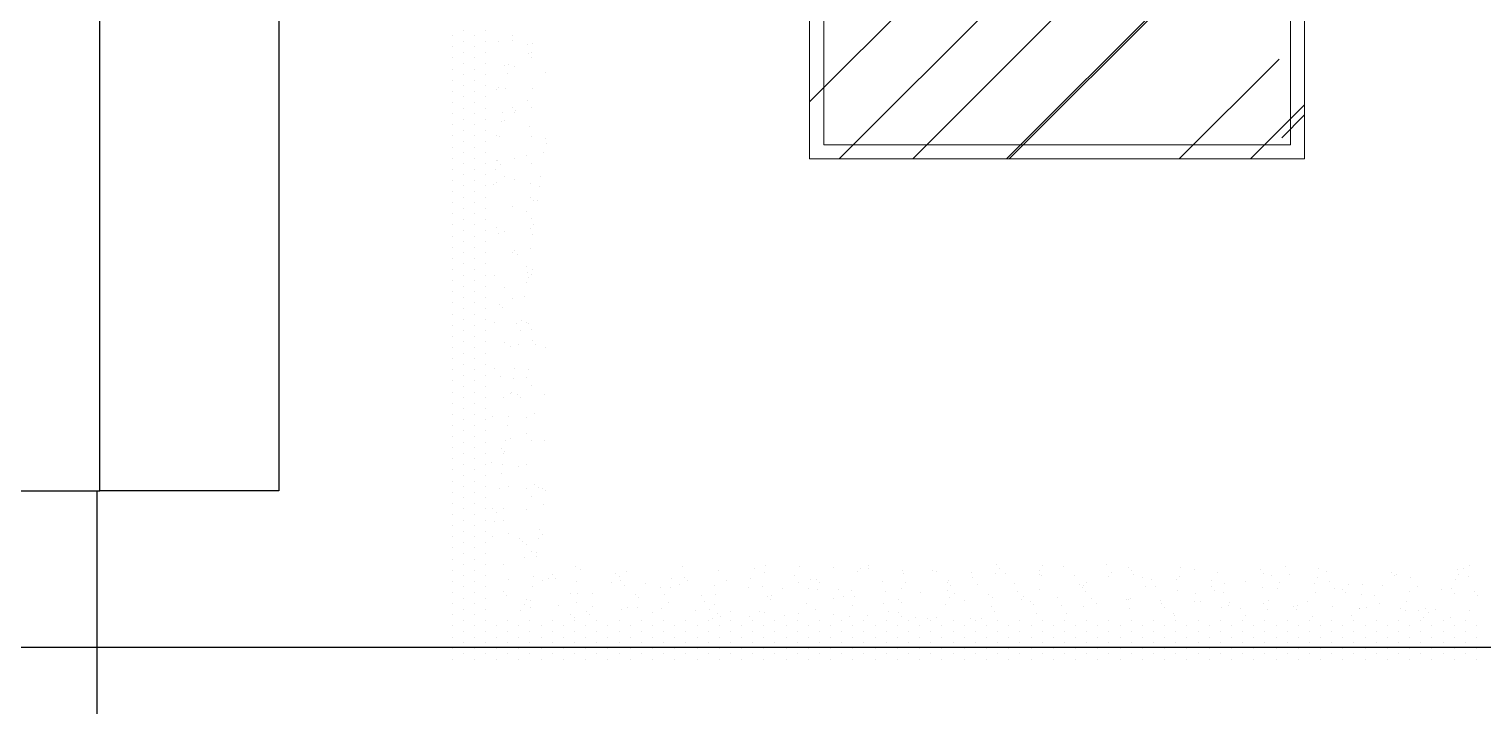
# Model space of a CAD drawing. Header units: millimetres. Extents: x -677 to -23, y -135 to 1112.
# Drawn here: x -122.802 to -121.137, y 844.537 to 845.313 of the extents above; entities that cross this region are included whole.
import ezdxf

# ---------------------------------------------------------------- set-up
doc = ezdxf.new("R2010")
doc.units = ezdxf.units.MM
doc.header["$LTSCALE"] = 20
doc.header["$MEASUREMENT"] = 0
doc.linetypes.add('DASHDOT2', pattern=[0.5, 0.25, -0.125, 0, -0.125])
doc.layers.get('0').update_dxf_attribs({"linetype": 'CONTINUOUS'})
for name, color, linetype in [('AR-ALV', 5, 'CONTINUOUS'), ('COTA', 7, 'CONTINUOUS'), ('COTAS', 7, 'CONTINUOUS')]:
    doc.layers.add(name, color=color, linetype=linetype)
doc.layers.add('E-Lay-9', color=9, linetype='CONTINUOUS', lineweight=9)

# ---------------------------------------------------------------- blocks, each defined once
blk = doc.blocks.new('A$C7AFB675E')
at = {"color": 8}
for p, q in [((3.5162, 1.3004), (3.5162, 1.3004)), ((3.5319, 1.3083), (3.5319, 1.3083)), ((3.5477, 1.3004), (3.5477, 1.3004)), ((3.5634, 1.3083), (3.5634, 1.3083)), ((3.6012, 1.3), (3.6012, 1.3)), ((3.5162, 1.2847), (3.5162, 1.2847)), ((3.5319, 1.2925), (3.5319, 1.2925)), ((3.5319, 1.2768), (3.5319, 1.2768)), ((3.5477, 1.2847), (3.5477, 1.2847)), ((3.5634, 1.2925), (3.5634, 1.2925)), ((3.5634, 1.2768), (3.5634, 1.2768)), ((3.5816, 1.2916), (3.5816, 1.2916)), ((3.6011, 1.2938), (3.6011, 1.2938)), ((3.6224, 1.2874), (3.6224, 1.2874)), ((3.6292, 1.2767), (3.6292, 1.2767)), ((3.6302, 1.29), (3.6302, 1.29)), ((3.5162, 1.2689), (3.5162, 1.2689)), ((3.5319, 1.261), (3.5319, 1.261)), ((3.5477, 1.2689), (3.5477, 1.2689)), ((3.5634, 1.261), (3.5634, 1.261)), ((3.5905, 1.2588), (3.5905, 1.2588)), ((3.5966, 1.2596), (3.5966, 1.2596)), ((3.6052, 1.2575), (3.6052, 1.2575)), ((3.6242, 1.2749), (3.6242, 1.2749)), ((3.6285, 1.2702), (3.6285, 1.2702)), ((3.5162, 1.2532), (3.5162, 1.2532)), ((3.5162, 1.2374), (3.5162, 1.2374)), ((3.5319, 1.2453), (3.5319, 1.2453)), ((3.5477, 1.2532), (3.5477, 1.2532)), ((3.5477, 1.2374), (3.5477, 1.2374)), ((3.5634, 1.2453), (3.5634, 1.2453)), ((3.5949, 1.2464), (3.5949, 1.2464)), ((3.6486, 1.2483), (3.6486, 1.2483)), ((3.5162, 1.2217), (3.5162, 1.2217)), ((3.5319, 1.2295), (3.5319, 1.2295)), ((3.5319, 1.2138), (3.5319, 1.2138)), ((3.5477, 1.2217), (3.5477, 1.2217)), ((3.5634, 1.2295), (3.5634, 1.2295)), ((3.5634, 1.2138), (3.5634, 1.2138)), ((3.5791, 1.2242), (3.5791, 1.2242)), ((3.5819, 1.2271), (3.5819, 1.2271)), ((3.5922, 1.226), (3.5922, 1.226)), ((3.6305, 1.2256), (3.6305, 1.2256)), ((3.5162, 1.2059), (3.5162, 1.2059)), ((3.5319, 1.198), (3.5319, 1.198)), ((3.5477, 1.2059), (3.5477, 1.2059)), ((3.5634, 1.198), (3.5634, 1.198)), ((3.6021, 1.1991), (3.6021, 1.1991)), ((3.6064, 1.1945), (3.6064, 1.1945)), ((3.6223, 1.2089), (3.6223, 1.2089)), ((3.629, 1.1983), (3.629, 1.1983)), ((3.5162, 1.1902), (3.5162, 1.1902)), ((3.5162, 1.1744), (3.5162, 1.1744)), ((3.5319, 1.1823), (3.5319, 1.1823)), ((3.5477, 1.1902), (3.5477, 1.1902)), ((3.5477, 1.1744), (3.5477, 1.1744)), ((3.5634, 1.1823), (3.5634, 1.1823)), ((3.5859, 1.1786), (3.5859, 1.1786)), ((3.5877, 1.1917), (3.5877, 1.1917)), ((3.5903, 1.1804), (3.5903, 1.1804)), ((3.6044, 1.1916), (3.6044, 1.1916)), ((3.6264, 1.1726), (3.6264, 1.1726)), ((3.5162, 1.1587), (3.5162, 1.1587)), ((3.5319, 1.1665), (3.5319, 1.1665)), ((3.5477, 1.1587), (3.5477, 1.1587)), ((3.5634, 1.1665), (3.5634, 1.1665)), ((3.5795, 1.1591), (3.5795, 1.1591)), ((3.5832, 1.1581), (3.5832, 1.1581)), ((3.628, 1.1575), (3.628, 1.1575)), ((3.6481, 1.1554), (3.6481, 1.1554)), ((3.5162, 1.1429), (3.5162, 1.1429)), ((3.5319, 1.1508), (3.5319, 1.1508)), ((3.5319, 1.135), (3.5319, 1.135)), ((3.5477, 1.1429), (3.5477, 1.1429)), ((3.5634, 1.1508), (3.5634, 1.1508)), ((3.5634, 1.135), (3.5634, 1.135)), ((3.6454, 1.1349), (3.6454, 1.1349)), ((3.6494, 1.1475), (3.6494, 1.1475)), ((3.5162, 1.1272), (3.5162, 1.1272)), ((3.5162, 1.1114), (3.5162, 1.1114)), ((3.5319, 1.1193), (3.5319, 1.1193)), ((3.5477, 1.1272), (3.5477, 1.1272)), ((3.5477, 1.1114), (3.5477, 1.1114)), ((3.5634, 1.1193), (3.5634, 1.1193)), ((3.577, 1.1108), (3.577, 1.1108)), ((3.5787, 1.1239), (3.5787, 1.1239)), ((3.58, 1.1234), (3.58, 1.1234)), ((3.5842, 1.1187), (3.5842, 1.1187)), ((3.6047, 1.1271), (3.6047, 1.1271)), ((3.6221, 1.1304), (3.6221, 1.1304)), ((3.6289, 1.1198), (3.6289, 1.1198)), ((3.5162, 1.0957), (3.5162, 1.0957)), ((3.5319, 1.1035), (3.5319, 1.1035)), ((3.5477, 1.0957), (3.5477, 1.0957)), ((3.5634, 1.1035), (3.5634, 1.1035)), ((3.5743, 1.0903), (3.5743, 1.0903)), ((3.5786, 1.0931), (3.5786, 1.0931)), ((3.5902, 1.1019), (3.5902, 1.1019)), ((3.6043, 1.0968), (3.6043, 1.0968)), ((3.6272, 1.0915), (3.6272, 1.0915)), ((3.6409, 1.1007), (3.6409, 1.1007)), ((3.5162, 1.0799), (3.5162, 1.0799)), ((3.5319, 1.0878), (3.5319, 1.0878)), ((3.5319, 1.072), (3.5319, 1.072)), ((3.5477, 1.0799), (3.5477, 1.0799)), ((3.5634, 1.0878), (3.5634, 1.0878)), ((3.5634, 1.072), (3.5634, 1.072)), ((3.6273, 1.0717), (3.6273, 1.0717)), ((3.6392, 1.0875), (3.6392, 1.0875)), ((3.5162, 1.0642), (3.5162, 1.0642)), ((3.5319, 1.0563), (3.5319, 1.0563)), ((3.5477, 1.0642), (3.5477, 1.0642)), ((3.5634, 1.0563), (3.5634, 1.0563)), ((3.6023, 1.059), (3.6023, 1.059)), ((3.622, 1.0519), (3.622, 1.0519)), ((3.6316, 1.0671), (3.6316, 1.0671)), ((3.6365, 1.0671), (3.6365, 1.0671)), ((3.5162, 1.0484), (3.5162, 1.0484)), ((3.5162, 1.0327), (3.5162, 1.0327)), ((3.5319, 1.0405), (3.5319, 1.0405)), ((3.5477, 1.0484), (3.5477, 1.0484)), ((3.5477, 1.0327), (3.5477, 1.0327)), ((3.5634, 1.0405), (3.5634, 1.0405)), ((3.5789, 1.0287), (3.5789, 1.0287)), ((3.6288, 1.0413), (3.6288, 1.0413)), ((3.632, 1.0328), (3.632, 1.0328)), ((3.5162, 1.0169), (3.5162, 1.0169)), ((3.5319, 1.0248), (3.5319, 1.0248)), ((3.5319, 1.009), (3.5319, 1.009)), ((3.5477, 1.0169), (3.5477, 1.0169)), ((3.5634, 1.0248), (3.5634, 1.0248)), ((3.5634, 1.009), (3.5634, 1.009)), ((3.5822, 1.021), (3.5822, 1.021)), ((3.59, 1.0234), (3.59, 1.0234)), ((3.6275, 1.0271), (3.6275, 1.0271)), ((3.6303, 1.0197), (3.6303, 1.0197)), ((3.5162, 1.0012), (3.5162, 1.0012)), ((3.5319, 0.9933), (3.5319, 0.9933)), ((3.5477, 1.0012), (3.5477, 1.0012)), ((3.5634, 0.9933), (3.5634, 0.9933)), ((3.6014, 0.9931), (3.6014, 0.9931)), ((3.6052, 0.996), (3.6052, 0.996)), ((3.6094, 0.9913), (3.6094, 0.9913)), ((3.6276, 0.9992), (3.6276, 0.9992)), ((3.5162, 0.9854), (3.5162, 0.9854)), ((3.5162, 0.9697), (3.5162, 0.9697)), ((3.5319, 0.9775), (3.5319, 0.9775)), ((3.5477, 0.9854), (3.5477, 0.9854)), ((3.5477, 0.9697), (3.5477, 0.9697)), ((3.5634, 0.9775), (3.5634, 0.9775)), ((3.6219, 0.9735), (3.6219, 0.9735)), ((3.6295, 0.9694), (3.6295, 0.9694)), ((3.5162, 0.9539), (3.5162, 0.9539)), ((3.5319, 0.9618), (3.5319, 0.9618)), ((3.5319, 0.946), (3.5319, 0.946)), ((3.5477, 0.9539), (3.5477, 0.9539)), ((3.5634, 0.9618), (3.5634, 0.9618)), ((3.5634, 0.946), (3.5634, 0.946)), ((3.5765, 0.9606), (3.5765, 0.9606)), ((3.6213, 0.9519), (3.6213, 0.9519)), ((3.623, 0.965), (3.623, 0.965)), ((3.625, 0.959), (3.625, 0.959)), ((3.6286, 0.9628), (3.6286, 0.9628)), ((3.5162, 0.9382), (3.5162, 0.9382)), ((3.5319, 0.9303), (3.5319, 0.9303)), ((3.5477, 0.9382), (3.5477, 0.9382)), ((3.5634, 0.9303), (3.5634, 0.9303)), ((3.5899, 0.9449), (3.5899, 0.9449)), ((3.6017, 0.9286), (3.6017, 0.9286)), ((3.6186, 0.9314), (3.6186, 0.9314)), ((3.5162, 0.9224), (3.5162, 0.9224)), ((3.5162, 0.9067), (3.5162, 0.9067)), ((3.5319, 0.9145), (3.5319, 0.9145)), ((3.5477, 0.9224), (3.5477, 0.9224)), ((3.5477, 0.9067), (3.5477, 0.9067)), ((3.5634, 0.9145), (3.5634, 0.9145)), ((3.5831, 0.9202), (3.5831, 0.9202)), ((3.5873, 0.9156), (3.5873, 0.9156)), ((3.5162, 0.8909), (3.5162, 0.8909)), ((3.5319, 0.8988), (3.5319, 0.8988)), ((3.5477, 0.8909), (3.5477, 0.8909)), ((3.5634, 0.8988), (3.5634, 0.8988)), ((3.5756, 0.8946), (3.5756, 0.8946)), ((3.6074, 0.8936), (3.6074, 0.8936)), ((3.6141, 0.8972), (3.6141, 0.8972)), ((3.6217, 0.895), (3.6217, 0.895)), ((3.6242, 0.893), (3.6242, 0.893)), ((3.6285, 0.8844), (3.6285, 0.8844)), ((3.5162, 0.8752), (3.5162, 0.8752)), ((3.5319, 0.883), (3.5319, 0.883)), ((3.5319, 0.8673), (3.5319, 0.8673)), ((3.5477, 0.8752), (3.5477, 0.8752)), ((3.5634, 0.883), (3.5634, 0.883)), ((3.5634, 0.8673), (3.5634, 0.8673)), ((3.5897, 0.8665), (3.5897, 0.8665)), ((3.6124, 0.884), (3.6124, 0.884)), ((3.6304, 0.8686), (3.6304, 0.8686)), ((3.6347, 0.8639), (3.6347, 0.8639)), ((3.5162, 0.8594), (3.5162, 0.8594)), ((3.5162, 0.8437), (3.5162, 0.8437)), ((3.5319, 0.8515), (3.5319, 0.8515)), ((3.5477, 0.8594), (3.5477, 0.8594)), ((3.5477, 0.8437), (3.5477, 0.8437)), ((3.5634, 0.8515), (3.5634, 0.8515)), ((3.5993, 0.8605), (3.5993, 0.8605)), ((3.6097, 0.8636), (3.6097, 0.8636)), ((3.6478, 0.859), (3.6478, 0.859)), ((3.5162, 0.8279), (3.5162, 0.8279)), ((3.5319, 0.8358), (3.5319, 0.8358)), ((3.5477, 0.8279), (3.5477, 0.8279)), ((3.5634, 0.8358), (3.5634, 0.8358)), ((3.576, 0.8302), (3.576, 0.8302)), ((3.6052, 0.8293), (3.6052, 0.8293)), ((3.6245, 0.8286), (3.6245, 0.8286)), ((3.5162, 0.8122), (3.5162, 0.8122)), ((3.5319, 0.82), (3.5319, 0.82)), ((3.5319, 0.8043), (3.5319, 0.8043)), ((3.5477, 0.8122), (3.5477, 0.8122)), ((3.5634, 0.82), (3.5634, 0.82)), ((3.5634, 0.8043), (3.5634, 0.8043)), ((3.5853, 0.8179), (3.5853, 0.8179)), ((3.6035, 0.8162), (3.6035, 0.8162)), ((3.6216, 0.8165), (3.6216, 0.8165)), ((3.6283, 0.8059), (3.6283, 0.8059)), ((3.5162, 0.7964), (3.5162, 0.7964)), ((3.5319, 0.7885), (3.5319, 0.7885)), ((3.5477, 0.7964), (3.5477, 0.7964)), ((3.5634, 0.7885), (3.5634, 0.7885)), ((3.5896, 0.788), (3.5896, 0.788)), ((3.5984, 0.7946), (3.5984, 0.7946)), ((3.6008, 0.7957), (3.6008, 0.7957)), ((3.6083, 0.7928), (3.6083, 0.7928)), ((3.6125, 0.7882), (3.6125, 0.7882)), ((3.647, 0.793), (3.647, 0.793)), ((3.5162, 0.7807), (3.5162, 0.7807)), ((3.5162, 0.7649), (3.5162, 0.7649)), ((3.5319, 0.7728), (3.5319, 0.7728)), ((3.5477, 0.7807), (3.5477, 0.7807)), ((3.5477, 0.7649), (3.5477, 0.7649)), ((3.5634, 0.7728), (3.5634, 0.7728)), ((3.5735, 0.7621), (3.5735, 0.7621)), ((3.5963, 0.7615), (3.5963, 0.7615)), ((3.6326, 0.7662), (3.6326, 0.7662)), ((3.5162, 0.7492), (3.5162, 0.7492)), ((3.5319, 0.757), (3.5319, 0.757)), ((3.5319, 0.7413), (3.5319, 0.7413)), ((3.5477, 0.7492), (3.5477, 0.7492)), ((3.5634, 0.757), (3.5634, 0.757)), ((3.5634, 0.7413), (3.5634, 0.7413)), ((3.5945, 0.7484), (3.5945, 0.7484)), ((3.6221, 0.7605), (3.6221, 0.7605)), ((3.5162, 0.7334), (3.5162, 0.7334)), ((3.5319, 0.7255), (3.5319, 0.7255)), ((3.5477, 0.7334), (3.5477, 0.7334)), ((3.5634, 0.7255), (3.5634, 0.7255)), ((3.5918, 0.7279), (3.5918, 0.7279)), ((3.5987, 0.7301), (3.5987, 0.7301)), ((3.6214, 0.738), (3.6214, 0.738)), ((3.6282, 0.7274), (3.6282, 0.7274)), ((3.6473, 0.7285), (3.6473, 0.7285)), ((3.5162, 0.7177), (3.5162, 0.7177)), ((3.5162, 0.7019), (3.5162, 0.7019)), ((3.5319, 0.7098), (3.5319, 0.7098)), ((3.5477, 0.7177), (3.5477, 0.7177)), ((3.5477, 0.7019), (3.5477, 0.7019)), ((3.5634, 0.7098), (3.5634, 0.7098)), ((3.5862, 0.7171), (3.5862, 0.7171)), ((3.5895, 0.7095), (3.5895, 0.7095)), ((3.5904, 0.7124), (3.5904, 0.7124)), ((3.5162, 0.6862), (3.5162, 0.6862)), ((3.5319, 0.694), (3.5319, 0.694)), ((3.5477, 0.6862), (3.5477, 0.6862)), ((3.5634, 0.694), (3.5634, 0.694)), ((3.5727, 0.6961), (3.5727, 0.6961)), ((3.5856, 0.6805), (3.5856, 0.6805)), ((3.5873, 0.6937), (3.5873, 0.6937)), ((3.6105, 0.6905), (3.6105, 0.6905)), ((3.6212, 0.6945), (3.6212, 0.6945)), ((3.5162, 0.6704), (3.5162, 0.6704)), ((3.5319, 0.6783), (3.5319, 0.6783)), ((3.5319, 0.6625), (3.5319, 0.6625)), ((3.5477, 0.6704), (3.5477, 0.6704)), ((3.5634, 0.6783), (3.5634, 0.6783)), ((3.5634, 0.6625), (3.5634, 0.6625)), ((3.5829, 0.6601), (3.5829, 0.6601)), ((3.5963, 0.6621), (3.5963, 0.6621)), ((3.6213, 0.6596), (3.6213, 0.6596)), ((3.6335, 0.6654), (3.6335, 0.6654)), ((3.6378, 0.6608), (3.6378, 0.6608)), ((3.6448, 0.6605), (3.6448, 0.6605)), ((3.5162, 0.6547), (3.5162, 0.6547)), ((3.5162, 0.6389), (3.5162, 0.6389)), ((3.5319, 0.6468), (3.5319, 0.6468)), ((3.5477, 0.6547), (3.5477, 0.6547)), ((3.5477, 0.6389), (3.5477, 0.6389)), ((3.5634, 0.6468), (3.5634, 0.6468)), ((3.6281, 0.6489), (3.6281, 0.6489)), ((3.6478, 0.6573), (3.6478, 0.6573)), ((3.5162, 0.6232), (3.5162, 0.6232)), ((3.5319, 0.631), (3.5319, 0.631)), ((3.5477, 0.6232), (3.5477, 0.6232)), ((3.5634, 0.631), (3.5634, 0.631)), ((3.573, 0.6317), (3.573, 0.6317)), ((3.5784, 0.6258), (3.5784, 0.6258)), ((3.5893, 0.631), (3.5893, 0.631)), ((3.6215, 0.6301), (3.6215, 0.6301)), ((3.6451, 0.6368), (3.6451, 0.6368)), ((3.5162, 0.6074), (3.5162, 0.6074)), ((3.5319, 0.6153), (3.5319, 0.6153)), ((3.5319, 0.5995), (3.5319, 0.5995)), ((3.5477, 0.6074), (3.5477, 0.6074)), ((3.5634, 0.6153), (3.5634, 0.6153)), ((3.5634, 0.5995), (3.5634, 0.5995)), ((3.5767, 0.6127), (3.5767, 0.6127)), ((3.5884, 0.6147), (3.5884, 0.6147)), ((3.6406, 0.6026), (3.6406, 0.6026)), ((3.5162, 0.5917), (3.5162, 0.5917)), ((3.5162, 0.5759), (3.5162, 0.5759)), ((3.5319, 0.5838), (3.5319, 0.5838)), ((3.5477, 0.5917), (3.5477, 0.5917)), ((3.5477, 0.5759), (3.5477, 0.5759)), ((3.5634, 0.5838), (3.5634, 0.5838)), ((3.574, 0.5922), (3.574, 0.5922)), ((3.5955, 0.5961), (3.5955, 0.5961)), ((3.6114, 0.5896), (3.6114, 0.5896)), ((3.6156, 0.585), (3.6156, 0.585)), ((3.6211, 0.5811), (3.6211, 0.5811)), ((3.6389, 0.5895), (3.6389, 0.5895)), ((3.644, 0.5945), (3.644, 0.5945)), ((3.5162, 0.5602), (3.5162, 0.5602)), ((3.5319, 0.568), (3.5319, 0.568)), ((3.5477, 0.5602), (3.5477, 0.5602)), ((3.5634, 0.568), (3.5634, 0.568)), ((3.6191, 0.562), (3.6191, 0.562)), ((3.6279, 0.5704), (3.6279, 0.5704)), ((3.6357, 0.5631), (3.6357, 0.5631)), ((3.6362, 0.569), (3.6362, 0.569)), ((3.5162, 0.5444), (3.5162, 0.5444)), ((3.5319, 0.5523), (3.5319, 0.5523)), ((3.5319, 0.5365), (3.5319, 0.5365)), ((3.5477, 0.5444), (3.5477, 0.5444)), ((3.5634, 0.5523), (3.5634, 0.5523)), ((3.5634, 0.5365), (3.5634, 0.5365)), ((3.5892, 0.5525), (3.5892, 0.5525)), ((3.6317, 0.5348), (3.6317, 0.5348)), ((3.6587, 0.538), (3.6587, 0.538)), ((3.691, 0.5501), (3.691, 0.5501)), ((3.6983, 0.5458), (3.6983, 0.5458)), ((3.7473, 0.5404), (3.7473, 0.5404)), ((3.7525, 0.5355), (3.7525, 0.5355)), ((3.7632, 0.543), (3.7632, 0.543)), ((3.8417, 0.5496), (3.8417, 0.5496)), ((3.8938, 0.5439), (3.8938, 0.5439)), ((3.9436, 0.5472), (3.9436, 0.5472)), ((3.9587, 0.5411), (3.9587, 0.5411)), ((3.959, 0.5509), (3.959, 0.5509)), ((3.9999, 0.5374), (3.9999, 0.5374)), ((4.0075, 0.5493), (4.0075, 0.5493)), ((4.0561, 0.5477), (4.0561, 0.5477)), ((4.0893, 0.542), (4.0893, 0.542)), ((4.0943, 0.5467), (4.0943, 0.5467)), ((4.1046, 0.5461), (4.1046, 0.5461)), ((4.1049, 0.5506), (4.1049, 0.5506)), ((4.1532, 0.5446), (4.1532, 0.5446)), ((4.1542, 0.5393), (4.1542, 0.5393)), ((4.1961, 0.5442), (4.1961, 0.5442)), ((4.2017, 0.543), (4.2017, 0.543)), ((4.2503, 0.5414), (4.2503, 0.5414)), ((4.2848, 0.5401), (4.2848, 0.5401)), ((4.2868, 0.5518), (4.2868, 0.5518)), ((4.2911, 0.5471), (4.2911, 0.5471)), ((4.2989, 0.5398), (4.2989, 0.5398)), ((4.3468, 0.5437), (4.3468, 0.5437)), ((4.3474, 0.5382), (4.3474, 0.5382)), ((4.3497, 0.5374), (4.3497, 0.5374)), ((4.3514, 0.5505), (4.3514, 0.5505)), ((4.3806, 0.5493), (4.3806, 0.5493)), ((4.396, 0.5366), (4.396, 0.5366)), ((4.4419, 0.5519), (4.4419, 0.5519)), ((4.4445, 0.535), (4.4445, 0.535)), ((4.4487, 0.5413), (4.4487, 0.5413)), ((4.473, 0.5483), (4.473, 0.5483)), ((4.4773, 0.5437), (4.4773, 0.5437)), ((4.4803, 0.5383), (4.4803, 0.5383)), ((4.5452, 0.5355), (4.5452, 0.5355)), ((4.5469, 0.5486), (4.5469, 0.5486)), ((4.5668, 0.5459), (4.5668, 0.5459)), ((4.5994, 0.5408), (4.5994, 0.5408)), ((4.6593, 0.5449), (4.6593, 0.5449)), ((4.6635, 0.5402), (4.6635, 0.5402)), ((4.6758, 0.5364), (4.6758, 0.5364)), ((4.6945, 0.549), (4.6945, 0.549)), ((4.7012, 0.5384), (4.7012, 0.5384)), ((4.7424, 0.5468), (4.7424, 0.5468)), ((4.7531, 0.5424), (4.7531, 0.5424)), ((4.8455, 0.5414), (4.8455, 0.5414)), ((4.8497, 0.5368), (4.8497, 0.5368)), ((4.852, 0.5379), (4.852, 0.5379)), ((4.9379, 0.5449), (4.9379, 0.5449)), ((4.9393, 0.539), (4.9393, 0.539)), ((4.947, 0.5461), (4.947, 0.5461)), ((4.9538, 0.5354), (4.9538, 0.5354)), ((4.955, 0.5516), (4.955, 0.5516)), ((3.5162, 0.5287), (3.5162, 0.5287)), ((3.5319, 0.5208), (3.5319, 0.5208)), ((3.5477, 0.5287), (3.5477, 0.5287)), ((3.5634, 0.5208), (3.5634, 0.5208)), ((3.5958, 0.5316), (3.5958, 0.5316)), ((3.6299, 0.5216), (3.6299, 0.5216)), ((3.6443, 0.53), (3.6443, 0.53)), ((3.6523, 0.5322), (3.6523, 0.5322)), ((3.663, 0.5333), (3.663, 0.5333)), ((3.6929, 0.5285), (3.6929, 0.5285)), ((3.7414, 0.5269), (3.7414, 0.5269)), ((3.7541, 0.5297), (3.7541, 0.5297)), ((3.7605, 0.5225), (3.7605, 0.5225)), ((3.79, 0.5253), (3.79, 0.5253)), ((3.8104, 0.52), (3.8104, 0.52)), ((3.8254, 0.5198), (3.8254, 0.5198)), ((3.8271, 0.5329), (3.8271, 0.5329)), ((3.8385, 0.5237), (3.8385, 0.5237)), ((3.8449, 0.5346), (3.8449, 0.5346)), ((3.8492, 0.5299), (3.8492, 0.5299)), ((3.8871, 0.5221), (3.8871, 0.5221)), ((3.9048, 0.5293), (3.9048, 0.5293)), ((3.9357, 0.5205), (3.9357, 0.5205)), ((3.9387, 0.5321), (3.9387, 0.5321)), ((3.956, 0.5207), (3.956, 0.5207)), ((3.9842, 0.5189), (3.9842, 0.5189)), ((4.0067, 0.5268), (4.0067, 0.5268)), ((4.0209, 0.5179), (4.0209, 0.5179)), ((4.0226, 0.531), (4.0226, 0.531)), ((4.0312, 0.5311), (4.0312, 0.5311)), ((4.0328, 0.5173), (4.0328, 0.5173)), ((4.0354, 0.5265), (4.0354, 0.5265)), ((4.063, 0.5171), (4.063, 0.5171)), ((4.0813, 0.5158), (4.0813, 0.5158)), ((4.1249, 0.5286), (4.1249, 0.5286)), ((4.1299, 0.5142), (4.1299, 0.5142)), ((4.1515, 0.5188), (4.1515, 0.5188)), ((4.1574, 0.5263), (4.1574, 0.5263)), ((4.2164, 0.516), (4.2164, 0.516)), ((4.2174, 0.5277), (4.2174, 0.5277)), ((4.2181, 0.5292), (4.2181, 0.5292)), ((4.2216, 0.523), (4.2216, 0.523)), ((4.2525, 0.5345), (4.2525, 0.5345)), ((4.2592, 0.5239), (4.2592, 0.5239)), ((4.3112, 0.5252), (4.3112, 0.5252)), ((4.3156, 0.5142), (4.3156, 0.5142)), ((4.347, 0.5169), (4.347, 0.5169)), ((4.4036, 0.5242), (4.4036, 0.5242)), ((4.4079, 0.5196), (4.4079, 0.5196)), ((4.4099, 0.5234), (4.4099, 0.5234)), ((4.4119, 0.5142), (4.4119, 0.5142)), ((4.4136, 0.5273), (4.4136, 0.5273)), ((4.4931, 0.5334), (4.4931, 0.5334)), ((4.4974, 0.5218), (4.4974, 0.5218)), ((4.505, 0.5316), (4.505, 0.5316)), ((4.5118, 0.5209), (4.5118, 0.5209)), ((4.5416, 0.5319), (4.5416, 0.5319)), ((4.5425, 0.515), (4.5425, 0.515)), ((4.5898, 0.5208), (4.5898, 0.5208)), ((4.5902, 0.5303), (4.5902, 0.5303)), ((4.5941, 0.5161), (4.5941, 0.5161)), ((4.6091, 0.5254), (4.6091, 0.5254)), ((4.6388, 0.5287), (4.6388, 0.5287)), ((4.6625, 0.5205), (4.6625, 0.5205)), ((4.6836, 0.5183), (4.6836, 0.5183)), ((4.6873, 0.5271), (4.6873, 0.5271)), ((4.7359, 0.5255), (4.7359, 0.5255)), ((4.7407, 0.5337), (4.7407, 0.5337)), ((4.7576, 0.5286), (4.7576, 0.5286)), ((4.7643, 0.518), (4.7643, 0.518)), ((4.776, 0.5173), (4.776, 0.5173)), ((4.7844, 0.5239), (4.7844, 0.5239)), ((4.8046, 0.5235), (4.8046, 0.5235)), ((4.833, 0.5223), (4.833, 0.5223)), ((4.8698, 0.5149), (4.8698, 0.5149)), ((4.8713, 0.5345), (4.8713, 0.5345)), ((4.8815, 0.5207), (4.8815, 0.5207)), ((4.9151, 0.5175), (4.9151, 0.5175)), ((4.9301, 0.5192), (4.9301, 0.5192)), ((4.9362, 0.5318), (4.9362, 0.5318)), ((3.5162, 0.5129), (3.5162, 0.5129)), ((3.5162, 0.4972), (3.5162, 0.4972)), ((3.5319, 0.505), (3.5319, 0.505)), ((3.5477, 0.5129), (3.5477, 0.5129)), ((3.5477, 0.4972), (3.5477, 0.4972)), ((3.5634, 0.505), (3.5634, 0.505)), ((3.5893, 0.5139), (3.5893, 0.5139)), ((3.5935, 0.5092), (3.5935, 0.5092)), ((3.6182, 0.4961), (3.6182, 0.4961)), ((3.621, 0.5026), (3.621, 0.5026)), ((3.6272, 0.5012), (3.6272, 0.5012)), ((3.6668, 0.4945), (3.6668, 0.4945)), ((3.6831, 0.5114), (3.6831, 0.5114)), ((3.6921, 0.4984), (3.6921, 0.4984)), ((3.6938, 0.5115), (3.6938, 0.5115)), ((3.7154, 0.5118), (3.7154, 0.5118)), ((3.7755, 0.5104), (3.7755, 0.5104)), ((3.7797, 0.5058), (3.7797, 0.5058)), ((3.8172, 0.5094), (3.8172, 0.5094)), ((3.8227, 0.4993), (3.8227, 0.4993)), ((3.8693, 0.508), (3.8693, 0.508)), ((3.8736, 0.4997), (3.8736, 0.4997)), ((3.8876, 0.4965), (3.8876, 0.4965)), ((3.8893, 0.5097), (3.8893, 0.5097)), ((3.9617, 0.507), (3.9617, 0.507)), ((3.966, 0.5024), (3.966, 0.5024)), ((3.9679, 0.5089), (3.9679, 0.5089)), ((4.0182, 0.4974), (4.0182, 0.4974)), ((4.0555, 0.5045), (4.0555, 0.5045)), ((4.0698, 0.5065), (4.0698, 0.5065)), ((4.0831, 0.4947), (4.0831, 0.4947)), ((4.0848, 0.5078), (4.0848, 0.5078)), ((4.1261, 0.4967), (4.1261, 0.4967)), ((4.1479, 0.5036), (4.1479, 0.5036)), ((4.1522, 0.4989), (4.1522, 0.4989)), ((4.1784, 0.5126), (4.1784, 0.5126)), ((4.2137, 0.4955), (4.2137, 0.4955)), ((4.2205, 0.506), (4.2205, 0.506)), ((4.227, 0.511), (4.227, 0.511)), ((4.2417, 0.5011), (4.2417, 0.5011)), ((4.2755, 0.5094), (4.2755, 0.5094)), ((4.2803, 0.5059), (4.2803, 0.5059)), ((4.3223, 0.5035), (4.3223, 0.5035)), ((4.3241, 0.5078), (4.3241, 0.5078)), ((4.3342, 0.5001), (4.3342, 0.5001)), ((4.3384, 0.4955), (4.3384, 0.4955)), ((4.3727, 0.5062), (4.3727, 0.5062)), ((4.3787, 0.4938), (4.3787, 0.4938)), ((4.4092, 0.4937), (4.4092, 0.4937)), ((4.4212, 0.5046), (4.4212, 0.5046)), ((4.4279, 0.4977), (4.4279, 0.4977)), ((4.4698, 0.5031), (4.4698, 0.5031)), ((4.4731, 0.503), (4.4731, 0.503)), ((4.4758, 0.504), (4.4758, 0.504)), ((4.5183, 0.5015), (4.5183, 0.5015)), ((4.5204, 0.4967), (4.5204, 0.4967)), ((4.5669, 0.4999), (4.5669, 0.4999)), ((4.5681, 0.5112), (4.5681, 0.5112)), ((4.5749, 0.5006), (4.5749, 0.5006)), ((4.6074, 0.5123), (4.6074, 0.5123)), ((4.6142, 0.4942), (4.6142, 0.4942)), ((4.6154, 0.4983), (4.6154, 0.4983)), ((4.664, 0.4967), (4.664, 0.4967)), ((4.6713, 0.5022), (4.6713, 0.5022)), ((4.7125, 0.4951), (4.7125, 0.4951)), ((4.7256, 0.5001), (4.7256, 0.5001)), ((4.738, 0.5132), (4.738, 0.5132)), ((4.7803, 0.5127), (4.7803, 0.5127)), ((4.8029, 0.5104), (4.8029, 0.5104)), ((4.8207, 0.5083), (4.8207, 0.5083)), ((4.8274, 0.4977), (4.8274, 0.4977)), ((4.8668, 0.5003), (4.8668, 0.5003)), ((4.9335, 0.5113), (4.9335, 0.5113)), ((4.9623, 0.5139), (4.9623, 0.5139)), ((4.9665, 0.5092), (4.9665, 0.5092)), ((3.5162, 0.4814), (3.5162, 0.4814)), ((3.5319, 0.4893), (3.5319, 0.4893)), ((3.5319, 0.4735), (3.5319, 0.4735)), ((3.5477, 0.4814), (3.5477, 0.4814)), ((3.5634, 0.4893), (3.5634, 0.4893)), ((3.5634, 0.4735), (3.5634, 0.4735)), ((3.5949, 0.4735), (3.5949, 0.4735)), ((3.6136, 0.4873), (3.6136, 0.4873)), ((3.6264, 0.4735), (3.6264, 0.4735)), ((3.6278, 0.492), (3.6278, 0.492)), ((3.6579, 0.4735), (3.6579, 0.4735)), ((3.6841, 0.4822), (3.6841, 0.4822)), ((3.6894, 0.4779), (3.6894, 0.4779)), ((3.6894, 0.4735), (3.6894, 0.4735)), ((3.706, 0.4863), (3.706, 0.4863)), ((3.7103, 0.4817), (3.7103, 0.4817)), ((3.7153, 0.4929), (3.7153, 0.4929)), ((3.7209, 0.4735), (3.7209, 0.4735)), ((3.7524, 0.4735), (3.7524, 0.4735)), ((3.756, 0.4883), (3.756, 0.4883)), ((3.7639, 0.4913), (3.7639, 0.4913)), ((3.7785, 0.4915), (3.7785, 0.4915)), ((3.7839, 0.4735), (3.7839, 0.4735)), ((3.7998, 0.4839), (3.7998, 0.4839)), ((3.8125, 0.4897), (3.8125, 0.4897)), ((3.8154, 0.4735), (3.8154, 0.4735)), ((3.8469, 0.4735), (3.8469, 0.4735)), ((3.861, 0.4881), (3.861, 0.4881)), ((3.8784, 0.4735), (3.8784, 0.4735)), ((3.8803, 0.489), (3.8803, 0.489)), ((3.8849, 0.4761), (3.8849, 0.4761)), ((3.8923, 0.4829), (3.8923, 0.4829)), ((3.8965, 0.4783), (3.8965, 0.4783)), ((3.9096, 0.4865), (3.9096, 0.4865)), ((3.9099, 0.4735), (3.9099, 0.4735)), ((3.9367, 0.4793), (3.9367, 0.4793)), ((3.9414, 0.4735), (3.9414, 0.4735)), ((3.9515, 0.4864), (3.9515, 0.4864)), ((3.9581, 0.4849), (3.9581, 0.4849)), ((3.9729, 0.4735), (3.9729, 0.4735)), ((3.9861, 0.4804), (3.9861, 0.4804)), ((4.0044, 0.4735), (4.0044, 0.4735)), ((4.0067, 0.4834), (4.0067, 0.4834)), ((4.031, 0.4886), (4.031, 0.4886)), ((4.0359, 0.4735), (4.0359, 0.4735)), ((4.0552, 0.4818), (4.0552, 0.4818)), ((4.0674, 0.4735), (4.0674, 0.4735)), ((4.0785, 0.4795), (4.0785, 0.4795)), ((4.0989, 0.4735), (4.0989, 0.4735)), ((4.1038, 0.4802), (4.1038, 0.4802)), ((4.1304, 0.4735), (4.1304, 0.4735)), ((4.1329, 0.4861), (4.1329, 0.4861)), ((4.147, 0.4846), (4.147, 0.4846)), ((4.1524, 0.4786), (4.1524, 0.4786)), ((4.1619, 0.4735), (4.1619, 0.4735)), ((4.1723, 0.477), (4.1723, 0.477)), ((4.1892, 0.4764), (4.1892, 0.4764)), ((4.1934, 0.4735), (4.1934, 0.4735)), ((4.2009, 0.477), (4.2009, 0.477)), ((4.2249, 0.4735), (4.2249, 0.4735)), ((4.2495, 0.4754), (4.2495, 0.4754)), ((4.2564, 0.4735), (4.2564, 0.4735)), ((4.2647, 0.476), (4.2647, 0.476)), ((4.2786, 0.4928), (4.2786, 0.4928)), ((4.2836, 0.4856), (4.2836, 0.4856)), ((4.2879, 0.4735), (4.2879, 0.4735)), ((4.3194, 0.4735), (4.3194, 0.4735)), ((4.3425, 0.4827), (4.3425, 0.4827)), ((4.3509, 0.4735), (4.3509, 0.4735)), ((4.3824, 0.4735), (4.3824, 0.4735)), ((4.3854, 0.4832), (4.3854, 0.4832)), ((4.4139, 0.4735), (4.4139, 0.4735)), ((4.4454, 0.4735), (4.4454, 0.4735)), ((4.4741, 0.4909), (4.4741, 0.4909)), ((4.4769, 0.4735), (4.4769, 0.4735)), ((4.5084, 0.4735), (4.5084, 0.4735)), ((4.5246, 0.492), (4.5246, 0.492)), ((4.5362, 0.4827), (4.5362, 0.4827)), ((4.538, 0.4808), (4.538, 0.4808)), ((4.5399, 0.4735), (4.5399, 0.4735)), ((4.5714, 0.4735), (4.5714, 0.4735)), ((4.6029, 0.4735), (4.6029, 0.4735)), ((4.6047, 0.4918), (4.6047, 0.4918)), ((4.6312, 0.4909), (4.6312, 0.4909)), ((4.6344, 0.4735), (4.6344, 0.4735)), ((4.638, 0.4802), (4.638, 0.4802)), ((4.6659, 0.4735), (4.6659, 0.4735)), ((4.6696, 0.4891), (4.6696, 0.4891)), ((4.6974, 0.4735), (4.6974, 0.4735)), ((4.7066, 0.4932), (4.7066, 0.4932)), ((4.7109, 0.4886), (4.7109, 0.4886)), ((4.7289, 0.4735), (4.7289, 0.4735)), ((4.7335, 0.4789), (4.7335, 0.4789)), ((4.7604, 0.4735), (4.7604, 0.4735)), ((4.7611, 0.4935), (4.7611, 0.4935)), ((4.7887, 0.4798), (4.7887, 0.4798)), ((4.7919, 0.4735), (4.7919, 0.4735)), ((4.8002, 0.4899), (4.8002, 0.4899)), ((4.8004, 0.4908), (4.8004, 0.4908)), ((4.8097, 0.4919), (4.8097, 0.4919)), ((4.8234, 0.4735), (4.8234, 0.4735)), ((4.8549, 0.4735), (4.8549, 0.4735)), ((4.8582, 0.4904), (4.8582, 0.4904)), ((4.8651, 0.4872), (4.8651, 0.4872)), ((4.8838, 0.4879), (4.8838, 0.4879)), ((4.8864, 0.4735), (4.8864, 0.4735)), ((4.8905, 0.4773), (4.8905, 0.4773)), ((4.8928, 0.4898), (4.8928, 0.4898)), ((4.8971, 0.4851), (4.8971, 0.4851)), ((4.9068, 0.4888), (4.9068, 0.4888)), ((4.9179, 0.4735), (4.9179, 0.4735)), ((4.929, 0.4771), (4.929, 0.4771)), ((4.9494, 0.4735), (4.9494, 0.4735)), ((4.9553, 0.4872), (4.9553, 0.4872)), ((3.5162, 0.4657), (3.5162, 0.4657)), ((3.5319, 0.4578), (3.5319, 0.4578)), ((3.5477, 0.4657), (3.5477, 0.4657)), ((3.5634, 0.4578), (3.5634, 0.4578)), ((3.5792, 0.4657), (3.5792, 0.4657)), ((3.5949, 0.4578), (3.5949, 0.4578)), ((3.6107, 0.4657), (3.6107, 0.4657)), ((3.6264, 0.4578), (3.6264, 0.4578)), ((3.6422, 0.4657), (3.6422, 0.4657)), ((3.6579, 0.4578), (3.6579, 0.4578)), ((3.6737, 0.4657), (3.6737, 0.4657)), ((3.6894, 0.4578), (3.6894, 0.4578)), ((3.7052, 0.4657), (3.7052, 0.4657)), ((3.7209, 0.4578), (3.7209, 0.4578)), ((3.7367, 0.4657), (3.7367, 0.4657)), ((3.7524, 0.4578), (3.7524, 0.4578)), ((3.7682, 0.4657), (3.7682, 0.4657)), ((3.7839, 0.4578), (3.7839, 0.4578)), ((3.7997, 0.4657), (3.7997, 0.4657)), ((3.8154, 0.4578), (3.8154, 0.4578)), ((3.8312, 0.4657), (3.8312, 0.4657)), ((3.8469, 0.4578), (3.8469, 0.4578)), ((3.8627, 0.4657), (3.8627, 0.4657)), ((3.8784, 0.4578), (3.8784, 0.4578)), ((3.8942, 0.4657), (3.8942, 0.4657)), ((3.9099, 0.4578), (3.9099, 0.4578)), ((3.9257, 0.4657), (3.9257, 0.4657)), ((3.9414, 0.4578), (3.9414, 0.4578)), ((3.9572, 0.4657), (3.9572, 0.4657)), ((3.9729, 0.4578), (3.9729, 0.4578)), ((3.9887, 0.4657), (3.9887, 0.4657)), ((4.0044, 0.4578), (4.0044, 0.4578)), ((4.0202, 0.4657), (4.0202, 0.4657)), ((4.0359, 0.4578), (4.0359, 0.4578)), ((4.0517, 0.4657), (4.0517, 0.4657)), ((4.0674, 0.4578), (4.0674, 0.4578)), ((4.0832, 0.4657), (4.0832, 0.4657)), ((4.0989, 0.4578), (4.0989, 0.4578)), ((4.1147, 0.4657), (4.1147, 0.4657)), ((4.1304, 0.4578), (4.1304, 0.4578)), ((4.1462, 0.4657), (4.1462, 0.4657)), ((4.1619, 0.4578), (4.1619, 0.4578)), ((4.1777, 0.4657), (4.1777, 0.4657)), ((4.1934, 0.4578), (4.1934, 0.4578)), ((4.2092, 0.4657), (4.2092, 0.4657)), ((4.2249, 0.4578), (4.2249, 0.4578)), ((4.2407, 0.4657), (4.2407, 0.4657)), ((4.2564, 0.4578), (4.2564, 0.4578)), ((4.2722, 0.4657), (4.2722, 0.4657)), ((4.2879, 0.4578), (4.2879, 0.4578)), ((4.3037, 0.4657), (4.3037, 0.4657)), ((4.3194, 0.4578), (4.3194, 0.4578)), ((4.3352, 0.4657), (4.3352, 0.4657)), ((4.3509, 0.4578), (4.3509, 0.4578)), ((4.3667, 0.4657), (4.3667, 0.4657)), ((4.3824, 0.4578), (4.3824, 0.4578)), ((4.3982, 0.4657), (4.3982, 0.4657)), ((4.4139, 0.4578), (4.4139, 0.4578)), ((4.4297, 0.4657), (4.4297, 0.4657)), ((4.4454, 0.4578), (4.4454, 0.4578)), ((4.4612, 0.4657), (4.4612, 0.4657)), ((4.4769, 0.4578), (4.4769, 0.4578)), ((4.4927, 0.4657), (4.4927, 0.4657)), ((4.5084, 0.4578), (4.5084, 0.4578)), ((4.5242, 0.4657), (4.5242, 0.4657)), ((4.5399, 0.4578), (4.5399, 0.4578)), ((4.5557, 0.4657), (4.5557, 0.4657)), ((4.5714, 0.4578), (4.5714, 0.4578)), ((4.5872, 0.4657), (4.5872, 0.4657)), ((4.6029, 0.4578), (4.6029, 0.4578)), ((4.6187, 0.4657), (4.6187, 0.4657)), ((4.6344, 0.4578), (4.6344, 0.4578)), ((4.6502, 0.4657), (4.6502, 0.4657)), ((4.6659, 0.4578), (4.6659, 0.4578)), ((4.6817, 0.4657), (4.6817, 0.4657)), ((4.6974, 0.4578), (4.6974, 0.4578)), ((4.7132, 0.4657), (4.7132, 0.4657)), ((4.7289, 0.4578), (4.7289, 0.4578)), ((4.7447, 0.4657), (4.7447, 0.4657)), ((4.7604, 0.4578), (4.7604, 0.4578)), ((4.7762, 0.4657), (4.7762, 0.4657)), ((4.7919, 0.4578), (4.7919, 0.4578)), ((4.8077, 0.4657), (4.8077, 0.4657)), ((4.8234, 0.4578), (4.8234, 0.4578)), ((4.8392, 0.4657), (4.8392, 0.4657)), ((4.8549, 0.4578), (4.8549, 0.4578)), ((4.8707, 0.4657), (4.8707, 0.4657)), ((4.8864, 0.4578), (4.8864, 0.4578)), ((4.9022, 0.4657), (4.9022, 0.4657)), ((4.9179, 0.4578), (4.9179, 0.4578)), ((4.9337, 0.4657), (4.9337, 0.4657)), ((4.9494, 0.4578), (4.9494, 0.4578)), ((4.9652, 0.4657), (4.9652, 0.4657)), ((3.5162, 0.4499), (3.5162, 0.4499)), ((3.5162, 0.4342), (3.5162, 0.4342)), ((3.5319, 0.442), (3.5319, 0.442)), ((3.5477, 0.4499), (3.5477, 0.4499)), ((3.5477, 0.4342), (3.5477, 0.4342)), ((3.5634, 0.442), (3.5634, 0.442)), ((3.5792, 0.4499), (3.5792, 0.4499)), ((3.5792, 0.4342), (3.5792, 0.4342)), ((3.5949, 0.442), (3.5949, 0.442)), ((3.6107, 0.4499), (3.6107, 0.4499)), ((3.6107, 0.4342), (3.6107, 0.4342)), ((3.6264, 0.442), (3.6264, 0.442)), ((3.6422, 0.4499), (3.6422, 0.4499)), ((3.6422, 0.4342), (3.6422, 0.4342)), ((3.6579, 0.442), (3.6579, 0.442)), ((3.6737, 0.4499), (3.6737, 0.4499)), ((3.6737, 0.4342), (3.6737, 0.4342)), ((3.6894, 0.442), (3.6894, 0.442)), ((3.7052, 0.4499), (3.7052, 0.4499)), ((3.7052, 0.4342), (3.7052, 0.4342)), ((3.7209, 0.442), (3.7209, 0.442)), ((3.7367, 0.4499), (3.7367, 0.4499)), ((3.7367, 0.4342), (3.7367, 0.4342)), ((3.7524, 0.442), (3.7524, 0.442)), ((3.7682, 0.4499), (3.7682, 0.4499)), ((3.7682, 0.4342), (3.7682, 0.4342)), ((3.7839, 0.442), (3.7839, 0.442)), ((3.7997, 0.4499), (3.7997, 0.4499)), ((3.7997, 0.4342), (3.7997, 0.4342)), ((3.8154, 0.442), (3.8154, 0.442)), ((3.8312, 0.4499), (3.8312, 0.4499)), ((3.8312, 0.4342), (3.8312, 0.4342)), ((3.8469, 0.442), (3.8469, 0.442)), ((3.8627, 0.4499), (3.8627, 0.4499)), ((3.8627, 0.4342), (3.8627, 0.4342)), ((3.8784, 0.442), (3.8784, 0.442)), ((3.8942, 0.4499), (3.8942, 0.4499)), ((3.8942, 0.4342), (3.8942, 0.4342)), ((3.9099, 0.442), (3.9099, 0.442)), ((3.9257, 0.4499), (3.9257, 0.4499)), ((3.9257, 0.4342), (3.9257, 0.4342)), ((3.9414, 0.442), (3.9414, 0.442)), ((3.9572, 0.4499), (3.9572, 0.4499)), ((3.9572, 0.4342), (3.9572, 0.4342)), ((3.9729, 0.442), (3.9729, 0.442)), ((3.9887, 0.4499), (3.9887, 0.4499)), ((3.9887, 0.4342), (3.9887, 0.4342)), ((4.0044, 0.442), (4.0044, 0.442)), ((4.0202, 0.4499), (4.0202, 0.4499)), ((4.0202, 0.4342), (4.0202, 0.4342)), ((4.0359, 0.442), (4.0359, 0.442)), ((4.0517, 0.4499), (4.0517, 0.4499)), ((4.0517, 0.4342), (4.0517, 0.4342)), ((4.0674, 0.442), (4.0674, 0.442)), ((4.0832, 0.4499), (4.0832, 0.4499)), ((4.0832, 0.4342), (4.0832, 0.4342)), ((4.0989, 0.442), (4.0989, 0.442)), ((4.1147, 0.4499), (4.1147, 0.4499)), ((4.1147, 0.4342), (4.1147, 0.4342)), ((4.1304, 0.442), (4.1304, 0.442)), ((4.1462, 0.4499), (4.1462, 0.4499)), ((4.1462, 0.4342), (4.1462, 0.4342)), ((4.1619, 0.442), (4.1619, 0.442)), ((4.1777, 0.4499), (4.1777, 0.4499)), ((4.1777, 0.4342), (4.1777, 0.4342)), ((4.1934, 0.442), (4.1934, 0.442)), ((4.2092, 0.4499), (4.2092, 0.4499)), ((4.2092, 0.4342), (4.2092, 0.4342)), ((4.2249, 0.442), (4.2249, 0.442)), ((4.2407, 0.4499), (4.2407, 0.4499)), ((4.2407, 0.4342), (4.2407, 0.4342)), ((4.2564, 0.442), (4.2564, 0.442)), ((4.2722, 0.4499), (4.2722, 0.4499)), ((4.2722, 0.4342), (4.2722, 0.4342)), ((4.2879, 0.442), (4.2879, 0.442)), ((4.3037, 0.4499), (4.3037, 0.4499)), ((4.3037, 0.4342), (4.3037, 0.4342)), ((4.3194, 0.442), (4.3194, 0.442)), ((4.3352, 0.4499), (4.3352, 0.4499)), ((4.3352, 0.4342), (4.3352, 0.4342)), ((4.3509, 0.442), (4.3509, 0.442)), ((4.3667, 0.4499), (4.3667, 0.4499)), ((4.3667, 0.4342), (4.3667, 0.4342)), ((4.3824, 0.442), (4.3824, 0.442)), ((4.3982, 0.4499), (4.3982, 0.4499)), ((4.3982, 0.4342), (4.3982, 0.4342)), ((4.4139, 0.442), (4.4139, 0.442)), ((4.4297, 0.4499), (4.4297, 0.4499)), ((4.4297, 0.4342), (4.4297, 0.4342)), ((4.4454, 0.442), (4.4454, 0.442)), ((4.4612, 0.4499), (4.4612, 0.4499)), ((4.4612, 0.4342), (4.4612, 0.4342)), ((4.4769, 0.442), (4.4769, 0.442)), ((4.4927, 0.4499), (4.4927, 0.4499)), ((4.4927, 0.4342), (4.4927, 0.4342)), ((4.5084, 0.442), (4.5084, 0.442)), ((4.5242, 0.4499), (4.5242, 0.4499)), ((4.5242, 0.4342), (4.5242, 0.4342)), ((4.5399, 0.442), (4.5399, 0.442)), ((4.5557, 0.4499), (4.5557, 0.4499)), ((4.5557, 0.4342), (4.5557, 0.4342)), ((4.5714, 0.442), (4.5714, 0.442)), ((4.5872, 0.4499), (4.5872, 0.4499)), ((4.5872, 0.4342), (4.5872, 0.4342)), ((4.6029, 0.442), (4.6029, 0.442)), ((4.6187, 0.4499), (4.6187, 0.4499)), ((4.6187, 0.4342), (4.6187, 0.4342)), ((4.6344, 0.442), (4.6344, 0.442)), ((4.6502, 0.4499), (4.6502, 0.4499)), ((4.6502, 0.4342), (4.6502, 0.4342)), ((4.6659, 0.442), (4.6659, 0.442)), ((4.6817, 0.4499), (4.6817, 0.4499)), ((4.6817, 0.4342), (4.6817, 0.4342)), ((4.6974, 0.442), (4.6974, 0.442)), ((4.7132, 0.4499), (4.7132, 0.4499)), ((4.7132, 0.4342), (4.7132, 0.4342)), ((4.7289, 0.442), (4.7289, 0.442)), ((4.7447, 0.4499), (4.7447, 0.4499)), ((4.7447, 0.4342), (4.7447, 0.4342)), ((4.7604, 0.442), (4.7604, 0.442)), ((4.7762, 0.4499), (4.7762, 0.4499)), ((4.7762, 0.4342), (4.7762, 0.4342)), ((4.7919, 0.442), (4.7919, 0.442)), ((4.8077, 0.4499), (4.8077, 0.4499)), ((4.8077, 0.4342), (4.8077, 0.4342)), ((4.8234, 0.442), (4.8234, 0.442)), ((4.8392, 0.4499), (4.8392, 0.4499)), ((4.8392, 0.4342), (4.8392, 0.4342)), ((4.8549, 0.442), (4.8549, 0.442)), ((4.8707, 0.4499), (4.8707, 0.4499)), ((4.8707, 0.4342), (4.8707, 0.4342)), ((4.8864, 0.442), (4.8864, 0.442)), ((4.9022, 0.4499), (4.9022, 0.4499)), ((4.9022, 0.4342), (4.9022, 0.4342)), ((4.9179, 0.442), (4.9179, 0.442)), ((4.9337, 0.4499), (4.9337, 0.4499)), ((4.9337, 0.4342), (4.9337, 0.4342)), ((4.9494, 0.442), (4.9494, 0.442)), ((4.9652, 0.4499), (4.9652, 0.4499)), ((4.9652, 0.4342), (4.9652, 0.4342)), ((3.5162, 0.4184), (3.5162, 0.4184)), ((3.5319, 0.4263), (3.5319, 0.4263)), ((3.5477, 0.4184), (3.5477, 0.4184)), ((3.5634, 0.4263), (3.5634, 0.4263)), ((3.5792, 0.4184), (3.5792, 0.4184)), ((3.5949, 0.4263), (3.5949, 0.4263)), ((3.6107, 0.4184), (3.6107, 0.4184)), ((3.6264, 0.4263), (3.6264, 0.4263)), ((3.6422, 0.4184), (3.6422, 0.4184)), ((3.6579, 0.4263), (3.6579, 0.4263)), ((3.6737, 0.4184), (3.6737, 0.4184)), ((3.6894, 0.4263), (3.6894, 0.4263)), ((3.7052, 0.4184), (3.7052, 0.4184)), ((3.7209, 0.4263), (3.7209, 0.4263)), ((3.7367, 0.4184), (3.7367, 0.4184)), ((3.7524, 0.4263), (3.7524, 0.4263)), ((3.7682, 0.4184), (3.7682, 0.4184)), ((3.7839, 0.4263), (3.7839, 0.4263)), ((3.7997, 0.4184), (3.7997, 0.4184)), ((3.8154, 0.4263), (3.8154, 0.4263)), ((3.8312, 0.4184), (3.8312, 0.4184)), ((3.8469, 0.4263), (3.8469, 0.4263)), ((3.8627, 0.4184), (3.8627, 0.4184)), ((3.8784, 0.4263), (3.8784, 0.4263)), ((3.8942, 0.4184), (3.8942, 0.4184)), ((3.9099, 0.4263), (3.9099, 0.4263)), ((3.9257, 0.4184), (3.9257, 0.4184)), ((3.9414, 0.4263), (3.9414, 0.4263)), ((3.9572, 0.4184), (3.9572, 0.4184)), ((3.9729, 0.4263), (3.9729, 0.4263)), ((3.9887, 0.4184), (3.9887, 0.4184)), ((4.0044, 0.4263), (4.0044, 0.4263)), ((4.0202, 0.4184), (4.0202, 0.4184)), ((4.0359, 0.4263), (4.0359, 0.4263)), ((4.0517, 0.4184), (4.0517, 0.4184)), ((4.0674, 0.4263), (4.0674, 0.4263)), ((4.0832, 0.4184), (4.0832, 0.4184)), ((4.0989, 0.4263), (4.0989, 0.4263)), ((4.1147, 0.4184), (4.1147, 0.4184)), ((4.1304, 0.4263), (4.1304, 0.4263)), ((4.1462, 0.4184), (4.1462, 0.4184)), ((4.1619, 0.4263), (4.1619, 0.4263)), ((4.1777, 0.4184), (4.1777, 0.4184)), ((4.1934, 0.4263), (4.1934, 0.4263)), ((4.2092, 0.4184), (4.2092, 0.4184)), ((4.2249, 0.4263), (4.2249, 0.4263)), ((4.2407, 0.4184), (4.2407, 0.4184)), ((4.2564, 0.4263), (4.2564, 0.4263)), ((4.2722, 0.4184), (4.2722, 0.4184)), ((4.2879, 0.4263), (4.2879, 0.4263)), ((4.3037, 0.4184), (4.3037, 0.4184)), ((4.3194, 0.4263), (4.3194, 0.4263)), ((4.3352, 0.4184), (4.3352, 0.4184)), ((4.3509, 0.4263), (4.3509, 0.4263)), ((4.3667, 0.4184), (4.3667, 0.4184)), ((4.3824, 0.4263), (4.3824, 0.4263)), ((4.3982, 0.4184), (4.3982, 0.4184)), ((4.4139, 0.4263), (4.4139, 0.4263)), ((4.4297, 0.4184), (4.4297, 0.4184)), ((4.4454, 0.4263), (4.4454, 0.4263)), ((4.4612, 0.4184), (4.4612, 0.4184)), ((4.4769, 0.4263), (4.4769, 0.4263)), ((4.4927, 0.4184), (4.4927, 0.4184)), ((4.5084, 0.4263), (4.5084, 0.4263)), ((4.5242, 0.4184), (4.5242, 0.4184)), ((4.5399, 0.4263), (4.5399, 0.4263)), ((4.5557, 0.4184), (4.5557, 0.4184)), ((4.5714, 0.4263), (4.5714, 0.4263)), ((4.5872, 0.4184), (4.5872, 0.4184)), ((4.6029, 0.4263), (4.6029, 0.4263)), ((4.6187, 0.4184), (4.6187, 0.4184)), ((4.6344, 0.4263), (4.6344, 0.4263)), ((4.6502, 0.4184), (4.6502, 0.4184)), ((4.6659, 0.4263), (4.6659, 0.4263)), ((4.6817, 0.4184), (4.6817, 0.4184)), ((4.6974, 0.4263), (4.6974, 0.4263)), ((4.7132, 0.4184), (4.7132, 0.4184)), ((4.7289, 0.4263), (4.7289, 0.4263)), ((4.7447, 0.4184), (4.7447, 0.4184)), ((4.7604, 0.4263), (4.7604, 0.4263)), ((4.7762, 0.4184), (4.7762, 0.4184)), ((4.7919, 0.4263), (4.7919, 0.4263)), ((4.8077, 0.4184), (4.8077, 0.4184)), ((4.8234, 0.4263), (4.8234, 0.4263)), ((4.8392, 0.4184), (4.8392, 0.4184)), ((4.8549, 0.4263), (4.8549, 0.4263)), ((4.8707, 0.4184), (4.8707, 0.4184)), ((4.8864, 0.4263), (4.8864, 0.4263)), ((4.9022, 0.4184), (4.9022, 0.4184)), ((4.9179, 0.4263), (4.9179, 0.4263)), ((4.9337, 0.4184), (4.9337, 0.4184)), ((4.9494, 0.4263), (4.9494, 0.4263)), ((4.9652, 0.4184), (4.9652, 0.4184))]:
    blk.add_line(p, q, dxfattribs=at)
at = {"layer": 'COTA', "color": 8, "linetype": 'Continuous'}
for p, q in [((4.022, 1.2066), (4.722, 1.9066)), ((4.0636, 1.1261), (4.722, 1.7845)), ((4.1678, 1.1261), (4.722, 1.6803)), ((4.3007, 1.1261), (4.722, 1.5474)), ((4.3043, 1.1261), (4.6017, 1.4235)), ((4.5449, 1.1261), (4.6861, 1.2672)), ((4.6455, 1.1261), (4.722, 1.2025)), ((4.6897, 1.1559), (4.722, 1.1882))]:
    blk.add_line(p, q, dxfattribs=at)
at = {"layer": 'E-Lay-9', "color": 8}
for p, q in [((4.022, 2.1261), (4.022, 1.1261)), ((4.722, 1.1261), (4.722, 2.1261)), ((4.042, 2.1061), (4.042, 1.1461)), ((4.702, 1.1461), (4.702, 2.1061)), ((4.042, 1.1461), (4.702, 1.1461)), ((4.022, 1.1261), (4.722, 1.1261))]:
    blk.add_line(p, q, dxfattribs=at)

msp = doc.modelspace()

# ---------------------------------------------------------------- linework, layer by layer
at = {"color": 5, "linetype": 'Continuous'}
for p, q in [((-122.7212, 844.784), (-122.7212, 847.284)), ((-122.8812, 844.784), (-122.7212, 844.784))]:
    msp.add_line(p, q, dxfattribs=at)
at = {"color": 8}
msp.add_lwpolyline([(-122.7212, 844.784), (-122.7212, 846.7109), (-122.5161, 846.7109), (-122.5161, 844.784)], close=True, dxfattribs=at)
at = {"layer": 'AR-ALV', "color": 2, "linetype": 'DASHDOT2'}
msp.add_line((-109.0345, 844.6044), (-138.4685, 844.6044), dxfattribs=at)
at = {"layer": 'COTA', "color": 8, "linetype": 'DASHDOT2'}
msp.add_line((-122.7246, 844.784), (-122.7246, 843.584), dxfattribs=at)

# ---------------------------------------------------------------- block references
at = {"layer": 'COTAS', "ltscale": 0.35, "xscale": 0.81, "yscale": 0.81, "zscale": 0.81}
msp.add_blockref('A$C7AFB675E', (-125.1658, 844.252), dxfattribs=at)

doc.saveas('drawing.dxf')
